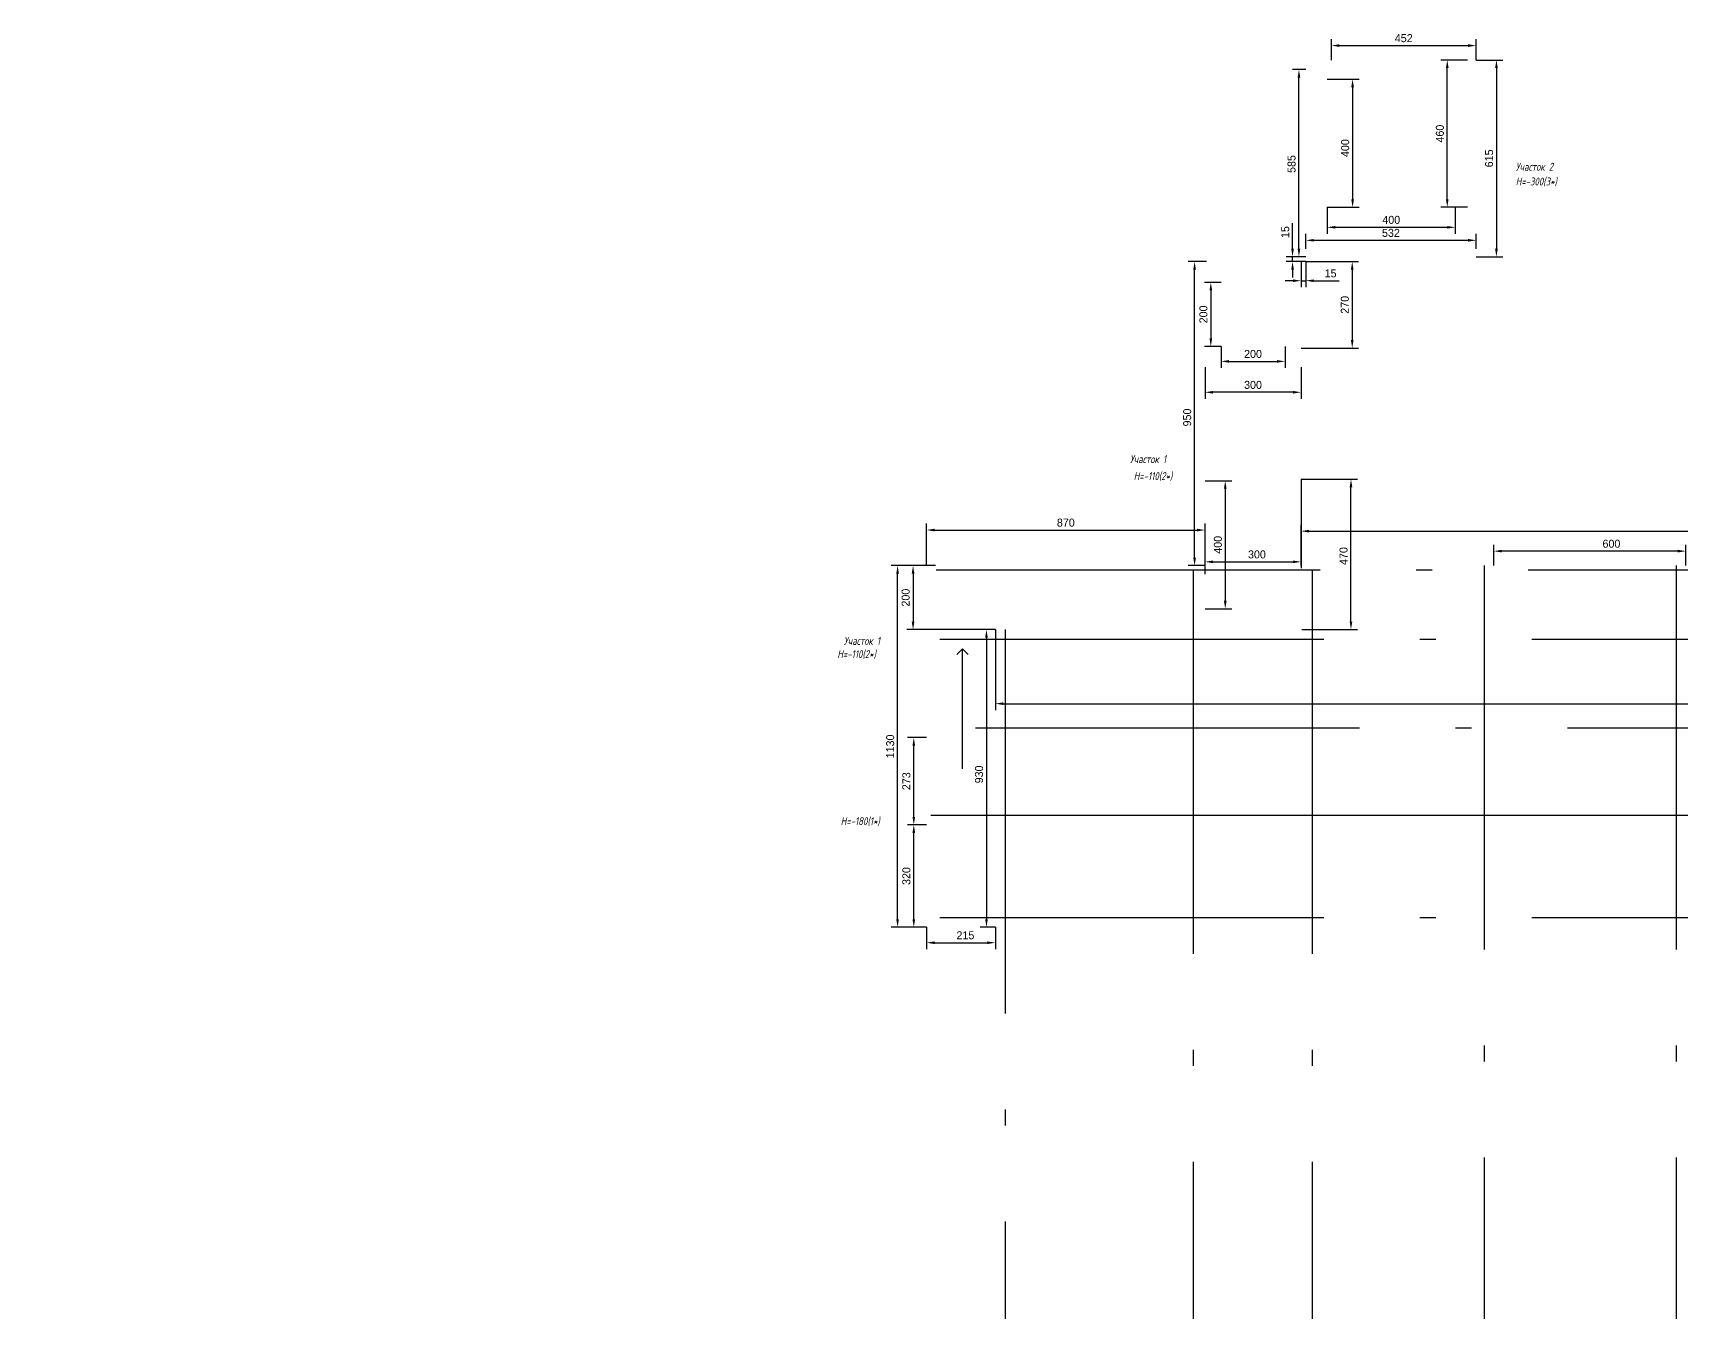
# Model space of a CAD drawing. Header units: millimetres. Extents: x -461 to 69976, y -11990 to 13601.
# Drawn here: x 4894 to 10044, y 6388 to 10385 of the extents above; entities that cross this region are included whole.
import ezdxf
from ezdxf.enums import TextEntityAlignment as Align

# ---------------------------------------------------------------- set-up
doc = ezdxf.new("R2010")
doc.units = ezdxf.units.MM
doc.header["$PDMODE"] = 34
doc.header["$PDSIZE"] = 25
doc.linetypes.add('ACAD_ISO10W100', pattern=[18.5, 12, -3, 0.5, -3])
doc.layers.add('08 Размеры', color=7, linetype='Continuous')
doc.layers.add('100 noprint', color=1, linetype='Continuous', plot=False)
doc.styles.get("Standard").update_dxf_attribs({"font": 'Ubuntu-R.ttf'})
doc.styles.add('ГОСТ-ISOCPEUR', font='isocpeui.ttf', dxfattribs={"width": 0.8})
doc.dimstyles.new('ISO-25', dxfattribs={"dimtxt": 2.5, "dimasz": 2.5, "dimexe": 1.25, "dimexo": 0.625, "dimtad": 1, "dimtxsty": 'Standard', "dimcen": 2.5, "dimadec": 0, "dimazin": 0, "dimtfac": 1, "dimtmove": 0, "dimatfit": 3, "dimfxl": 1, "dimarcsym": 0})

# ---------------------------------------------------------------- blocks, each defined once
blk = doc.blocks.new('*D2299')
at = {"layer": '08 Размеры', "color": 0, "lineweight": -2}
for p, q in [((7713.7, 8720.1), (7575.5, 8720.1)), ((7595.5, 7615.1), (7595.5, 8695.1)), ((7686.2, 7590.1), (7575.5, 7590.1))]:
    blk.add_line(p, q, dxfattribs=at)
at = {"layer": '08 Размеры', "color": 0}
for points in [[(7599.7, 8695.1), (7591.4, 8695.1), (7595.5, 8720.1)], [(7591.4, 7615.1), (7599.7, 7615.1), (7595.5, 7590.1)]]:
    blk.add_solid(points, dxfattribs=at)
at = {"layer": 'Defpoints', "color": 0}
for p in [(7595.5, 8720.1), (7713.7, 8720.1), (7686.2, 7590.1)]:
    blk.add_point(p, dxfattribs=at)
at = {"layer": '08 Размеры', "color": 0, "insert": (7572.5, 8155.1), "char_height": 25, "attachment_point": 5, "rotation": 90}
blk.add_mtext('1130', dxfattribs=at)
blk = doc.blocks.new('*D2300')
at = {"layer": '08 Размеры', "color": 0, "lineweight": -2}
for p, q in [((7686.2, 8720.1), (7686.2, 8851.3)), ((7711.2, 8831.3), (8531.2, 8831.3)), ((8556.2, 8720.1), (8556.2, 8851.3))]:
    blk.add_line(p, q, dxfattribs=at)
at = {"layer": '08 Размеры', "color": 0}
for points in [[(7711.2, 8835.5), (7711.2, 8827.1), (7686.2, 8831.3)], [(8531.2, 8827.1), (8531.2, 8835.5), (8556.2, 8831.3)]]:
    blk.add_solid(points, dxfattribs=at)
at = {"layer": 'Defpoints', "color": 0}
for p in [(8556.2, 8831.3), (7686.2, 8720.1), (8556.2, 8720.1)]:
    blk.add_point(p, dxfattribs=at)
at = {"layer": '08 Размеры', "color": 0, "insert": (8121.2, 8854.4), "char_height": 25, "attachment_point": 5}
blk.add_mtext('870', dxfattribs=at)
blk = doc.blocks.new('*D2301')
at = {"layer": '08 Размеры', "color": 0, "lineweight": -2}
for p, q in [((7901.2, 8520.1), (7853.2, 8520.1)), ((7873.2, 8495.1), (7873.2, 7615.1)), ((7901.2, 7590.1), (7853.2, 7590.1))]:
    blk.add_line(p, q, dxfattribs=at)
at = {"layer": '08 Размеры', "color": 0}
for points in [[(7877.4, 8495.1), (7869.1, 8495.1), (7873.2, 8520.1)], [(7869.1, 7615.1), (7877.4, 7615.1), (7873.2, 7590.1)]]:
    blk.add_solid(points, dxfattribs=at)
at = {"layer": 'Defpoints', "color": 0}
for p in [(7901.2, 8520.1), (7873.2, 7590.1), (7901.2, 7590.1)]:
    blk.add_point(p, dxfattribs=at)
at = {"layer": '08 Размеры', "color": 0, "insert": (7850.2, 8067.7), "char_height": 25, "attachment_point": 5, "rotation": 90}
blk.add_mtext('930', dxfattribs=at)
blk = doc.blocks.new('*D2302')
at = {"layer": '08 Размеры', "color": 0, "lineweight": -2}
for p, q in [((7901.2, 8520.1), (7901.2, 8268.7)), ((13028.7, 8520.1), (13028.7, 8268.7)), ((7926.2, 8288.7), (13003.7, 8288.7))]:
    blk.add_line(p, q, dxfattribs=at)
at = {"layer": '08 Размеры', "color": 0}
for points in [[(7926.2, 8292.9), (7926.2, 8284.5), (7901.2, 8288.7)], [(13003.7, 8284.5), (13003.7, 8292.9), (13028.7, 8288.7)]]:
    blk.add_solid(points, dxfattribs=at)
at = {"layer": 'Defpoints', "color": 0}
for p in [(7901.2, 8520.1), (13028.7, 8520.1), (13028.7, 8288.7)]:
    blk.add_point(p, dxfattribs=at)
at = {"layer": '08 Размеры', "color": 0, "insert": (10531.9, 8311.8), "char_height": 25, "attachment_point": 5}
blk.add_mtext('5128', dxfattribs=at)
blk = doc.blocks.new('*D2303')
at = {"layer": '08 Размеры', "color": 0, "lineweight": -2}
for p, q in [((8561.2, 9670.1), (8503.7, 9670.1)), ((8523.7, 8745.1), (8523.7, 9645.1)), ((8556.2, 8720.1), (8503.7, 8720.1))]:
    blk.add_line(p, q, dxfattribs=at)
at = {"layer": '08 Размеры', "color": 0}
for points in [[(8527.8, 9645.1), (8519.5, 9645.1), (8523.7, 9670.1)], [(8519.5, 8745.1), (8527.8, 8745.1), (8523.7, 8720.1)]]:
    blk.add_solid(points, dxfattribs=at)
at = {"layer": 'Defpoints', "color": 0}
for p in [(8523.7, 9670.1), (8561.2, 9670.1), (8556.2, 8720.1)]:
    blk.add_point(p, dxfattribs=at)
at = {"layer": '08 Размеры', "color": 0, "insert": (8500.6, 9183), "char_height": 25, "attachment_point": 5, "rotation": 90}
blk.add_mtext('950', dxfattribs=at)
blk = doc.blocks.new('*D2304')
at = {"layer": '08 Размеры', "color": 0, "lineweight": -2}
for p, q in [((8856.2, 8720.1), (8856.2, 8847.8)), ((8881.2, 8827.8), (13003.7, 8827.8)), ((13028.7, 8720.1), (13028.7, 8847.8))]:
    blk.add_line(p, q, dxfattribs=at)
at = {"layer": '08 Размеры', "color": 0}
for points in [[(8881.2, 8832), (8881.2, 8823.7), (8856.2, 8827.8)], [(13003.7, 8823.7), (13003.7, 8832), (13028.7, 8827.8)]]:
    blk.add_solid(points, dxfattribs=at)
at = {"layer": 'Defpoints', "color": 0}
for p in [(13028.7, 8827.8), (8856.2, 8720.1), (13028.7, 8720.1)]:
    blk.add_point(p, dxfattribs=at)
at = {"layer": '08 Размеры', "color": 0, "insert": (10942.5, 8850.9), "char_height": 25, "attachment_point": 5}
blk.add_mtext('4173', dxfattribs=at)
blk = doc.blocks.new('*D2308')
at = {"layer": '08 Размеры', "color": 0, "lineweight": -2}
for p, q in [((7686.2, 7590.1), (7686.2, 7521.7)), ((7901.2, 7590.1), (7901.2, 7521.7)), ((7711.2, 7541.7), (7876.2, 7541.7))]:
    blk.add_line(p, q, dxfattribs=at)
at = {"layer": '08 Размеры', "color": 0}
for points in [[(7711.2, 7545.9), (7711.2, 7537.6), (7686.2, 7541.7)], [(7876.2, 7537.6), (7876.2, 7545.9), (7901.2, 7541.7)]]:
    blk.add_solid(points, dxfattribs=at)
at = {"layer": 'Defpoints', "color": 0}
for p in [(7686.2, 7590.1), (7901.2, 7590.1), (7901.2, 7541.7)]:
    blk.add_point(p, dxfattribs=at)
at = {"layer": '08 Размеры', "color": 0, "insert": (7807.5, 7564.8), "char_height": 25, "attachment_point": 5}
blk.add_mtext('215', dxfattribs=at)
blk = doc.blocks.new('*D2309')
at = {"layer": '08 Размеры', "color": 0, "lineweight": -2}
for p, q in [((7686.2, 7910.1), (7626.2, 7910.1)), ((7646.2, 7615.1), (7646.2, 7885.1)), ((7686.2, 7590.1), (7626.2, 7590.1))]:
    blk.add_line(p, q, dxfattribs=at)
at = {"layer": '08 Размеры', "color": 0}
for points in [[(7650.3, 7885.1), (7642, 7885.1), (7646.2, 7910.1)], [(7642, 7615.1), (7650.3, 7615.1), (7646.2, 7590.1)]]:
    blk.add_solid(points, dxfattribs=at)
at = {"layer": 'Defpoints', "color": 0}
for p in [(7646.2, 7910.1), (7686.2, 7910.1), (7686.2, 7590.1)]:
    blk.add_point(p, dxfattribs=at)
at = {"layer": '08 Размеры', "color": 0, "insert": (7623.1, 7750.1), "char_height": 25, "attachment_point": 5, "rotation": 90}
blk.add_mtext('320', dxfattribs=at)
blk = doc.blocks.new('*D2312')
at = {"layer": '08 Размеры', "color": 0, "lineweight": -2}
for p, q in [((8856.2, 8990.1), (8856.2, 8711.9)), ((8556.2, 8693.1), (8556.2, 8751.9)), ((8581.2, 8731.9), (8831.2, 8731.9))]:
    blk.add_line(p, q, dxfattribs=at)
at = {"layer": '08 Размеры', "color": 0}
for points in [[(8581.2, 8736.1), (8581.2, 8727.8), (8556.2, 8731.9)], [(8831.2, 8727.8), (8831.2, 8736.1), (8856.2, 8731.9)]]:
    blk.add_solid(points, dxfattribs=at)
at = {"layer": 'Defpoints', "color": 0}
for p in [(8856.2, 8990.1), (8856.2, 8731.9), (8556.2, 8693.1)]:
    blk.add_point(p, dxfattribs=at)
at = {"layer": '08 Размеры', "color": 0, "insert": (8718.5, 8755), "char_height": 25, "attachment_point": 5}
blk.add_mtext('300', dxfattribs=at)
blk = doc.blocks.new('*D2320')
at = {"layer": '08 Размеры', "color": 0, "lineweight": -2}
for p, q in [((8871.2, 9670.1), (9036.2, 9670.1)), ((9016.2, 9645.1), (9016.2, 9425.1)), ((8856.2, 9400.1), (9036.2, 9400.1))]:
    blk.add_line(p, q, dxfattribs=at)
at = {"layer": '08 Размеры', "color": 0}
for points in [[(9020.4, 9645.1), (9012.1, 9645.1), (9016.2, 9670.1)], [(9012.1, 9425.1), (9020.4, 9425.1), (9016.2, 9400.1)]]:
    blk.add_solid(points, dxfattribs=at)
at = {"layer": 'Defpoints', "color": 0}
for p in [(8871.2, 9670.1), (8856.2, 9400.1), (9016.2, 9400.1)]:
    blk.add_point(p, dxfattribs=at)
at = {"layer": '08 Размеры', "color": 0, "insert": (8993.2, 9535.1), "char_height": 25, "attachment_point": 5, "rotation": 90}
blk.add_mtext('270', dxfattribs=at)
blk = doc.blocks.new('*D2321')
at = {"layer": '08 Размеры', "color": 0, "lineweight": -2}
for p, q in [((8856.2, 8990.1), (9032.3, 8990.1)), ((9012.3, 8545.1), (9012.3, 8965.1)), ((8858.7, 8520.1), (9032.3, 8520.1))]:
    blk.add_line(p, q, dxfattribs=at)
at = {"layer": '08 Размеры', "color": 0}
for points in [[(9016.5, 8965.1), (9008.2, 8965.1), (9012.3, 8990.1)], [(9008.2, 8545.1), (9016.5, 8545.1), (9012.3, 8520.1)]]:
    blk.add_solid(points, dxfattribs=at)
at = {"layer": 'Defpoints', "color": 0}
for p in [(8856.2, 8990.1), (9012.3, 8990.1), (8858.7, 8520.1)]:
    blk.add_point(p, dxfattribs=at)
at = {"layer": '08 Размеры', "color": 0, "insert": (8989.3, 8750.1), "char_height": 25, "attachment_point": 5, "rotation": 90}
blk.add_mtext('470', dxfattribs=at)
blk = doc.blocks.new('*D2322')
at = {"layer": '08 Размеры', "color": 0, "lineweight": -2}
for p, q in [((8951.2, 10300.1), (8951.2, 10365.1)), ((9403.2, 10300.1), (9403.2, 10365.1)), ((8976.2, 10345.1), (9378.2, 10345.1))]:
    blk.add_line(p, q, dxfattribs=at)
at = {"layer": '08 Размеры', "color": 0}
for points in [[(8976.2, 10349.3), (8976.2, 10341), (8951.2, 10345.1)], [(9378.2, 10341), (9378.2, 10349.3), (9403.2, 10345.1)]]:
    blk.add_solid(points, dxfattribs=at)
at = {"layer": 'Defpoints', "color": 0}
for p in [(9403.2, 10345.1), (8951.2, 10300.1), (9403.2, 10300.1)]:
    blk.add_point(p, dxfattribs=at)
at = {"layer": '08 Размеры', "color": 0, "insert": (9177.2, 10368.2), "char_height": 25, "attachment_point": 5}
blk.add_mtext('452', dxfattribs=at)
blk = doc.blocks.new('*D2323')
at = {"layer": '08 Размеры', "color": 0, "lineweight": -2}
for p, q in [((8871.2, 9709.6), (8871.2, 9756.7)), ((8896.2, 9736.7), (9378.2, 9736.7)), ((9403.2, 9709.6), (9403.2, 9756.7))]:
    blk.add_line(p, q, dxfattribs=at)
at = {"layer": '08 Размеры', "color": 0}
for points in [[(8896.2, 9740.9), (8896.2, 9732.5), (8871.2, 9736.7)], [(9378.2, 9732.5), (9378.2, 9740.9), (9403.2, 9736.7)]]:
    blk.add_solid(points, dxfattribs=at)
at = {"layer": 'Defpoints', "color": 0}
for p in [(9403.2, 9736.7), (8871.2, 9709.6), (9403.2, 9709.6)]:
    blk.add_point(p, dxfattribs=at)
at = {"layer": '08 Размеры', "color": 0, "insert": (9137.2, 9759.7), "char_height": 25, "attachment_point": 5}
blk.add_mtext('532', dxfattribs=at)
blk = doc.blocks.new('*D2324')
at = {"layer": '08 Размеры', "color": 0, "lineweight": -2}
for p, q in [((8871.2, 10270.1), (8829.7, 10270.1)), ((8849.7, 9710.1), (8849.7, 10245.1)), ((8871.2, 9685.1), (8829.7, 9685.1))]:
    blk.add_line(p, q, dxfattribs=at)
at = {"layer": '08 Размеры', "color": 0}
for points in [[(8853.9, 10245.1), (8845.6, 10245.1), (8849.7, 10270.1)], [(8845.6, 9710.1), (8853.9, 9710.1), (8849.7, 9685.1)]]:
    blk.add_solid(points, dxfattribs=at)
at = {"layer": 'Defpoints', "color": 0}
for p in [(8849.7, 10270.1), (8871.2, 10270.1), (8871.2, 9685.1)]:
    blk.add_point(p, dxfattribs=at)
at = {"layer": '08 Размеры', "color": 0, "insert": (8826.7, 9975.1), "char_height": 25, "attachment_point": 5, "rotation": 90}
blk.add_mtext('585', dxfattribs=at)
blk = doc.blocks.new('*D2336')
at = {"layer": '08 Размеры', "color": 0, "lineweight": -2}
for p, q in [((9376.2, 10300.1), (9293.2, 10300.1)), ((9313.2, 9865.1), (9313.2, 10275.1)), ((9376.2, 9840.1), (9293.2, 9840.1))]:
    blk.add_line(p, q, dxfattribs=at)
at = {"layer": '08 Размеры', "color": 0}
for points in [[(9317.4, 10275.1), (9309, 10275.1), (9313.2, 10300.1)], [(9309, 9865.1), (9317.4, 9865.1), (9313.2, 9840.1)]]:
    blk.add_solid(points, dxfattribs=at)
at = {"layer": 'Defpoints', "color": 0}
for p in [(9313.2, 10300.1), (9376.2, 10300.1), (9376.2, 9840.1)]:
    blk.add_point(p, dxfattribs=at)
at = {"layer": '08 Размеры', "color": 0, "insert": (9290.2, 10070.1), "char_height": 25, "attachment_point": 5, "rotation": 90}
blk.add_mtext('460', dxfattribs=at)
blk = doc.blocks.new('*D2338')
at = {"layer": '08 Размеры', "color": 0, "lineweight": -2}
for p, q in [((9403.2, 10300.1), (9486.8, 10300.1)), ((9466.8, 10275.1), (9466.8, 9710.1)), ((9403.2, 9685.1), (9486.8, 9685.1))]:
    blk.add_line(p, q, dxfattribs=at)
at = {"layer": '08 Размеры', "color": 0}
for points in [[(9471, 10275.1), (9462.7, 10275.1), (9466.8, 10300.1)], [(9462.7, 9710.1), (9471, 9710.1), (9466.8, 9685.1)]]:
    blk.add_solid(points, dxfattribs=at)
at = {"layer": 'Defpoints', "color": 0}
for p in [(9403.2, 10300.1), (9403.2, 9685.1), (9466.8, 9685.1)]:
    blk.add_point(p, dxfattribs=at)
at = {"layer": '08 Размеры', "color": 0, "insert": (9444, 9992.6), "char_height": 25, "attachment_point": 5, "rotation": 90}
blk.add_mtext('615', dxfattribs=at)
blk = doc.blocks.new('*D2677')
at = {"layer": '08 Размеры', "color": 0, "lineweight": -2}
for p, q in [((8938.2, 10240.1), (9037.4, 10240.1)), ((9017.4, 10215.1), (9017.4, 9865.1)), ((8938.2, 9840.1), (9037.4, 9840.1))]:
    blk.add_line(p, q, dxfattribs=at)
at = {"layer": '08 Размеры', "color": 0}
for points in [[(9021.6, 10215.1), (9013.2, 10215.1), (9017.4, 10240.1)], [(9013.2, 9865.1), (9021.6, 9865.1), (9017.4, 9840.1)]]:
    blk.add_solid(points, dxfattribs=at)
at = {"layer": 'Defpoints', "color": 0}
for p in [(8938.2, 10240.1), (8938.2, 9840.1), (9017.4, 9840.1)]:
    blk.add_point(p, dxfattribs=at)
at = {"layer": '08 Размеры', "color": 0, "insert": (8994.3, 10024.8), "char_height": 25, "attachment_point": 5, "rotation": 90}
blk.add_mtext('400', dxfattribs=at)
blk = doc.blocks.new('*D2678')
at = {"layer": '08 Размеры', "color": 0, "lineweight": -2}
for p, q in [((8938.2, 9840.1), (8938.2, 9757.3)), ((9338.2, 9840.1), (9338.2, 9757.3)), ((8963.2, 9777.3), (9313.2, 9777.3))]:
    blk.add_line(p, q, dxfattribs=at)
at = {"layer": '08 Размеры', "color": 0}
for points in [[(8963.2, 9781.5), (8963.2, 9773.2), (8938.2, 9777.3)], [(9313.2, 9773.2), (9313.2, 9781.5), (9338.2, 9777.3)]]:
    blk.add_solid(points, dxfattribs=at)
at = {"layer": 'Defpoints', "color": 0}
for p in [(8938.2, 9840.1), (9338.2, 9840.1), (9338.2, 9777.3)]:
    blk.add_point(p, dxfattribs=at)
at = {"layer": '08 Размеры', "color": 0, "insert": (9138.2, 9800.4), "char_height": 25, "attachment_point": 5}
blk.add_mtext('400', dxfattribs=at)
blk = doc.blocks.new('*D3213')
at = {"layer": '08 Размеры', "color": 0, "lineweight": -2}
for p, q in [((8856.2, 9670.1), (8856.2, 9590.4)), ((8871.2, 9670.1), (8871.2, 9590.4)), ((8831.2, 9610.4), (8806.2, 9610.4)), ((8856.2, 9610.4), (8871.2, 9610.4)), ((8896.2, 9610.4), (8975.9, 9610.4))]:
    blk.add_line(p, q, dxfattribs=at)
at = {"layer": '08 Размеры', "color": 0}
for points in [[(8831.2, 9606.3), (8831.2, 9614.6), (8856.2, 9610.4)], [(8896.2, 9614.6), (8896.2, 9606.3), (8871.2, 9610.4)]]:
    blk.add_solid(points, dxfattribs=at)
at = {"layer": 'Defpoints', "color": 0}
for p in [(8856.2, 9670.1), (8871.2, 9670.1), (8871.2, 9610.4)]:
    blk.add_point(p, dxfattribs=at)
at = {"layer": '08 Размеры', "color": 0, "insert": (8948.6, 9633.2), "char_height": 25, "attachment_point": 5}
blk.add_mtext('15', dxfattribs=at)
blk = doc.blocks.new('*D3214')
at = {"layer": '08 Размеры', "color": 0, "lineweight": -2}
for p, q in [((8829.7, 9710.1), (8829.7, 9789.8)), ((8871.2, 9685.1), (8809.7, 9685.1)), ((8829.7, 9670.1), (8829.7, 9685.1)), ((8871.2, 9670.1), (8809.7, 9670.1)), ((8829.7, 9645.1), (8829.7, 9620.1))]:
    blk.add_line(p, q, dxfattribs=at)
at = {"layer": '08 Размеры', "color": 0}
for points in [[(8825.6, 9710.1), (8833.9, 9710.1), (8829.7, 9685.1)], [(8833.9, 9645.1), (8825.6, 9645.1), (8829.7, 9670.1)]]:
    blk.add_solid(points, dxfattribs=at)
at = {"layer": 'Defpoints', "color": 0}
for p in [(8829.7, 9685.1), (8871.2, 9685.1), (8871.2, 9670.1)]:
    blk.add_point(p, dxfattribs=at)
at = {"layer": '08 Размеры', "color": 0, "insert": (8807, 9762.5), "char_height": 25, "attachment_point": 5, "rotation": 90}
blk.add_mtext('15', dxfattribs=at)
blk = doc.blocks.new('*D3215')
at = {"layer": '08 Размеры', "color": 0, "lineweight": -2}
for p, q in [((7686.2, 8182.6), (7626.2, 8182.6)), ((7646.2, 7935.1), (7646.2, 8157.6)), ((7686.2, 7910.1), (7626.2, 7910.1))]:
    blk.add_line(p, q, dxfattribs=at)
at = {"layer": '08 Размеры', "color": 0}
for points in [[(7650.3, 8157.6), (7642, 8157.6), (7646.2, 8182.6)], [(7642, 7935.1), (7650.3, 7935.1), (7646.2, 7910.1)]]:
    blk.add_solid(points, dxfattribs=at)
at = {"layer": 'Defpoints', "color": 0}
for p in [(7646.2, 8182.6), (7686.2, 8182.6), (7686.2, 7910.1)]:
    blk.add_point(p, dxfattribs=at)
at = {"layer": '08 Размеры', "color": 0, "insert": (7623.1, 8046.4), "char_height": 25, "attachment_point": 5, "rotation": 90}
blk.add_mtext('273', dxfattribs=at)
blk = doc.blocks.new('*D3217')
at = {"layer": '08 Размеры', "color": 0, "lineweight": -2}
for p, q in [((7686.2, 8720.1), (7623.9, 8720.1)), ((7643.9, 8695.1), (7643.9, 8545.1)), ((7901.2, 8520.1), (7623.9, 8520.1))]:
    blk.add_line(p, q, dxfattribs=at)
at = {"layer": '08 Размеры', "color": 0}
for points in [[(7648.1, 8695.1), (7639.7, 8695.1), (7643.9, 8720.1)], [(7639.7, 8545.1), (7648.1, 8545.1), (7643.9, 8520.1)]]:
    blk.add_solid(points, dxfattribs=at)
at = {"layer": 'Defpoints', "color": 0}
for p in [(7686.2, 8720.1), (7643.9, 8520.1), (7901.2, 8520.1)]:
    blk.add_point(p, dxfattribs=at)
at = {"layer": '08 Размеры', "color": 0, "insert": (7620.8, 8620.1), "char_height": 25, "attachment_point": 5, "rotation": 90}
blk.add_mtext('200', dxfattribs=at)
blk = doc.blocks.new('*D3218')
at = {"layer": '08 Размеры', "color": 0, "lineweight": -2}
for p, q in [((8556.2, 9340.1), (8556.2, 9241.7)), ((8856.2, 9340.1), (8856.2, 9241.7)), ((8831.2, 9261.7), (8581.2, 9261.7))]:
    blk.add_line(p, q, dxfattribs=at)
at = {"layer": '08 Размеры', "color": 0}
for points in [[(8581.2, 9265.9), (8581.2, 9257.6), (8556.2, 9261.7)], [(8831.2, 9257.6), (8831.2, 9265.9), (8856.2, 9261.7)]]:
    blk.add_solid(points, dxfattribs=at)
at = {"layer": 'Defpoints', "color": 0}
for p in [(8556.2, 9340.1), (8856.2, 9340.1), (8556.2, 9261.7)]:
    blk.add_point(p, dxfattribs=at)
at = {"layer": '08 Размеры', "color": 0, "insert": (8706.2, 9284.8), "char_height": 25, "attachment_point": 5}
blk.add_mtext('300', dxfattribs=at)
blk = doc.blocks.new('*D3224')
at = {"layer": '08 Размеры', "color": 0, "lineweight": -2}
for p, q in [((9458.7, 8720.1), (9458.7, 8785.4)), ((10033.7, 8765.4), (9483.7, 8765.4)), ((10058.7, 8720.1), (10058.7, 8785.4))]:
    blk.add_line(p, q, dxfattribs=at)
at = {"layer": '08 Размеры', "color": 0}
for points in [[(9483.7, 8769.6), (9483.7, 8761.2), (9458.7, 8765.4)], [(10033.7, 8761.2), (10033.7, 8769.6), (10058.7, 8765.4)]]:
    blk.add_solid(points, dxfattribs=at)
at = {"layer": 'Defpoints', "color": 0}
for p in [(9458.7, 8765.4), (9458.7, 8720.1), (10058.7, 8720.1)]:
    blk.add_point(p, dxfattribs=at)
at = {"layer": '08 Размеры', "color": 0, "insert": (9826.2, 8788.4), "char_height": 25, "attachment_point": 5}
blk.add_mtext('600', dxfattribs=at)
blk = doc.blocks.new('*D3596')
at = {"layer": '08 Размеры', "color": 0, "lineweight": -2}
for p, q in [((8556.2, 8985.1), (8639.5, 8985.1)), ((8619.5, 8960.1), (8619.5, 8610.1)), ((8556.2, 8585.1), (8639.5, 8585.1))]:
    blk.add_line(p, q, dxfattribs=at)
at = {"layer": '08 Размеры', "color": 0}
for points in [[(8623.7, 8960.1), (8615.3, 8960.1), (8619.5, 8985.1)], [(8615.3, 8610.1), (8623.7, 8610.1), (8619.5, 8585.1)]]:
    blk.add_solid(points, dxfattribs=at)
at = {"layer": 'Defpoints', "color": 0}
for p in [(8556.2, 8985.1), (8556.2, 8585.1), (8619.5, 8585.1)]:
    blk.add_point(p, dxfattribs=at)
at = {"layer": '08 Размеры', "color": 0, "insert": (8596.5, 8785.1), "char_height": 25, "attachment_point": 5, "rotation": 90}
blk.add_mtext('400', dxfattribs=at)
blk = doc.blocks.new('*D3597')
at = {"layer": '08 Размеры', "color": 0, "lineweight": -2}
for p, q in [((8606.2, 9405.1), (8606.2, 9338.3)), ((8806.2, 9405.1), (8806.2, 9338.3)), ((8631.2, 9358.3), (8781.2, 9358.3))]:
    blk.add_line(p, q, dxfattribs=at)
at = {"layer": '08 Размеры', "color": 0}
for points in [[(8631.2, 9362.5), (8631.2, 9354.2), (8606.2, 9358.3)], [(8781.2, 9354.2), (8781.2, 9362.5), (8806.2, 9358.3)]]:
    blk.add_solid(points, dxfattribs=at)
at = {"layer": 'Defpoints', "color": 0}
for p in [(8606.2, 9405.1), (8806.2, 9405.1), (8806.2, 9358.3)]:
    blk.add_point(p, dxfattribs=at)
at = {"layer": '08 Размеры', "color": 0, "insert": (8706.2, 9381.4), "char_height": 25, "attachment_point": 5}
blk.add_mtext('200', dxfattribs=at)
blk = doc.blocks.new('*D3598')
at = {"layer": '08 Размеры', "color": 0, "lineweight": -2}
for p, q in [((8606.2, 9605.1), (8554.3, 9605.1)), ((8574.3, 9580.1), (8574.3, 9430.1)), ((8606.2, 9405.1), (8554.3, 9405.1))]:
    blk.add_line(p, q, dxfattribs=at)
at = {"layer": '08 Размеры', "color": 0}
for points in [[(8578.5, 9580.1), (8570.2, 9580.1), (8574.3, 9605.1)], [(8570.2, 9430.1), (8578.5, 9430.1), (8574.3, 9405.1)]]:
    blk.add_solid(points, dxfattribs=at)
at = {"layer": 'Defpoints', "color": 0}
for p in [(8606.2, 9605.1), (8574.3, 9405.1), (8606.2, 9405.1)]:
    blk.add_point(p, dxfattribs=at)
at = {"layer": '08 Размеры', "color": 0, "insert": (8551.3, 9505.1), "char_height": 25, "attachment_point": 5, "rotation": 90}
blk.add_mtext('200', dxfattribs=at)

msp = doc.modelspace()

# ---------------------------------------------------------------- linework, layer by layer
at = {"layer": '08 Размеры'}
for p, q in [((7798.2, 8460.1), (7780.6, 8442.4)), ((7798.2, 8085.1), (7798.2, 8460.1)), ((7798.2, 8460.1), (7815.9, 8442.4))]:
    msp.add_line(p, q, dxfattribs=at)
at = {"layer": '100 noprint', "color": 1, "linetype": 'ACAD_ISO10W100', "lineweight": -2, "ltscale": 100}
for points in [[(10028.7, 8720.1), (10028.7, -4759.4, -1), (3511.5, -4759.4)], [(9428.7, 8720.1), (9428.7, -4759.4, -1), (4111.5, -4759.4)], [(8891.2, 8706.6), (8891.2, -4759.4, -1), (4649, -4759.4)], [(8518.7, 8706.6), (8518.7, -4759.4, -1), (5021.5, -4759.4)], [(7931.2, 8520.1), (7931.2, -4759.4, -1), (5609, -4759.4)]]:
    msp.add_lwpolyline(points, format="xyb", dxfattribs=at)
at = {"layer": '100 noprint', "color": 1, "linetype": 'ACAD_ISO10W100', "lineweight": -2, "ltscale": 100, "flags": 128}
for points in [[(7716.2, 8706.6), (18975.4, 8706.6), (18975.4, 3883.3)], [(7727.2, 8490.1), (19191.9, 8490.1), (19191.9, 3910.3)], [(19469.5, 3843.5), (19469.5, 8212.6), (7713.7, 8212.6)], [(7727.2, 7620.1), (20061.9, 7620.1), (20061.9, 3840.3)]]:
    msp.add_lwpolyline(points, dxfattribs=at)
at = {"layer": '100 noprint', "color": 1, "lineweight": -2}
msp.add_lwpolyline([(7699.7, 7940.1), (19741.9, 7940.1), (19741.9, 3813.3)], dxfattribs=at)

# ---------------------------------------------------------------- texts
at = {"layer": '08 Размеры', "style": 'ГОСТ-ISOCPEUR', "width": 0.8}
for s, p in [('Участок 2', (9585.7, 9966.5)), ('H=-300(3*)', (9591.5, 9920.5)), ('Участок 1', (8378.1, 9053.1)), ('H=-110(2*)', (8393.7, 8999.8)), ('H=-110(2*)', (7467.6, 8443.5)), ('Участок 1', (7484.3, 8485)), ('H=-180(1*)', (7478.9, 7921.5))]:
    msp.add_text(s, height=25, dxfattribs=at).set_placement(p, align=Align.MIDDLE)

# ---------------------------------------------------------------- dimensions: what is measured, and where the dimension line sits
at = {"layer": '08 Размеры', "color": 5}
for base, p1, p2, picture, middle in [((9403.2, 10345.1), (8951.2, 10300.1), (9403.2, 10300.1), '*D2322', (9177.2, 10368.2)), ((8556.2, 8831.3), (7686.2, 8720.1), (8556.2, 8720.1), '*D2300', (8121.2, 8854.4))]:
    dim = msp.add_linear_dim(base=base, p1=p1, p2=p2, dimstyle='ISO-25', override={"dimtxt": 25, "dimasz": 25, "dimexe": 20, "dimexo": 0, "dimgap": 10, "dimdec": 0, "dimlfac": 1}, dxfattribs=at)
    dim.commit()
    dim.dimension.update_dxf_attribs({"geometry": picture, "text_midpoint": middle})
for base, p1, p2, picture, middle in [((8849.7, 10270.1), (8871.2, 9685.1), (8871.2, 10270.1), '*D2324', (8849.7, 9975.1)), ((8523.7, 9670.1), (8556.2, 8720.1), (8561.2, 9670.1), '*D2303', (8523.7, 9183)), ((7873.2, 7590.1), (7901.2, 8520.1), (7901.2, 7590.1), '*D2301', (7873.2, 8067.7))]:
    dim = msp.add_linear_dim(base=base, p1=p1, p2=p2, angle=90, dimstyle='ISO-25', override={"dimtxt": 25, "dimasz": 25, "dimexe": 20, "dimexo": 0, "dimgap": 10, "dimdec": 0, "dimlfac": 1}, dxfattribs=at)
    dim.commit()
    dim.dimension.update_dxf_attribs({"geometry": picture, "text_midpoint": middle, "dimtype": 160})
at = {"layer": '08 Размеры'}
for base, p1, p2, picture, middle in [((9313.2, 10300.1), (9376.2, 9840.1), (9376.2, 10300.1), '*D2336', (9313.2, 10070.1)), ((9016.2, 9400.1), (8871.2, 9670.1), (8856.2, 9400.1), '*D2320', (9016.2, 9535.1)), ((9012.3, 8990.1), (8858.7, 8520.1), (8856.2, 8990.1), '*D2321', (9012.3, 8750.1))]:
    dim = msp.add_linear_dim(base=base, p1=p1, p2=p2, angle=90, dimstyle='ISO-25', override={"dimtxt": 25, "dimasz": 25, "dimexe": 20, "dimexo": 0, "dimgap": 10, "dimdec": 0, "dimlfac": 1}, dxfattribs=at)
    dim.commit()
    dim.dimension.update_dxf_attribs({"geometry": picture, "text_midpoint": middle, "dimtype": 160})
at = {"layer": '08 Размеры', "color": 5}
for base, p1, p2, picture, middle in [((9466.8, 9685.1), (9403.2, 10300.1), (9403.2, 9685.1), '*D2338', (9444, 9992.6)), ((7595.5, 8720.1), (7686.2, 7590.1), (7713.7, 8720.1), '*D2299', (7572.5, 8155.1))]:
    dim = msp.add_linear_dim(base=base, p1=p1, p2=p2, angle=90, dimstyle='ISO-25', override={"dimtxt": 25, "dimasz": 25, "dimexe": 20, "dimexo": 0, "dimgap": 10, "dimdec": 0, "dimlfac": 1}, dxfattribs=at)
    dim.commit()
    dim.dimension.update_dxf_attribs({"geometry": picture, "text_midpoint": middle})
at = {"layer": '08 Размеры', "color": 2}
for base, p1, p2, picture, middle in [((9017.4, 9840.1), (8938.2, 10240.1), (8938.2, 9840.1), '*D2677', (9017.4, 10024.8)), ((8619.5, 8585.1), (8556.2, 8985.1), (8556.2, 8585.1), '*D3596', (8619.5, 8785.1))]:
    dim = msp.add_linear_dim(base=base, p1=p1, p2=p2, angle=90, dimstyle='ISO-25', override={"dimtxt": 25, "dimasz": 25, "dimexe": 20, "dimexo": 0, "dimgap": 10, "dimdec": 0, "dimlfac": 1}, dxfattribs=at)
    dim.commit()
    dim.dimension.update_dxf_attribs({"geometry": picture, "text_midpoint": middle, "dimtype": 160})
dim = msp.add_linear_dim(base=(9338.2, 9777.3), p1=(8938.2, 9840.1), p2=(9338.2, 9840.1), dimstyle='ISO-25', override={"dimtxt": 25, "dimasz": 25, "dimexe": 20, "dimexo": 0, "dimgap": 10, "dimdec": 0, "dimlfac": 1}, dxfattribs=at)
dim.commit()
dim.dimension.update_dxf_attribs({"geometry": '*D2678', "text_midpoint": (9138.2, 9800.4)})
at = {"layer": '08 Размеры'}
for base, p1, p2, picture, middle in [((8829.7, 9685.1), (8871.2, 9670.1), (8871.2, 9685.1), '*D3214', (8807, 9762.5)), ((7643.9, 8520.1), (7686.2, 8720.1), (7901.2, 8520.1), '*D3217', (7620.8, 8620.1)), ((7646.1598794, 8182.6152621), (7686.2344026, 7910.1152621), (7686.2344026, 8182.6152621), '*D3215', (7623.1007163, 8046.3652621)), ((7646.2, 7910.1), (7686.2, 7590.1), (7686.2, 7910.1), '*D2309', (7623.1, 7750.1))]:
    dim = msp.add_linear_dim(base=base, p1=p1, p2=p2, angle=90, dimstyle='ISO-25', override={"dimtxt": 25, "dimasz": 25, "dimexe": 20, "dimexo": 0, "dimgap": 10, "dimdec": 0, "dimlfac": 1}, dxfattribs=at)
    dim.commit()
    dim.dimension.update_dxf_attribs({"geometry": picture, "text_midpoint": middle})
at = {"layer": '08 Размеры', "color": 5}
for base, p1, p2, picture, middle in [((9403.2, 9736.7), (8871.2, 9709.6), (9403.2, 9709.6), '*D2323', (9137.2, 9736.7)), ((13028.7344026, 8827.8325897), (8856.2344026, 8720.1152621), (13028.7344026, 8720.1152621), '*D2304', (10942.4844026, 8827.8325897)), ((13028.7344026, 8288.6968762), (7901.2344026, 8520.1152621), (13028.7344026, 8520.1152621), '*D2302', (10531.8828698, 8288.6968762))]:
    dim = msp.add_linear_dim(base=base, p1=p1, p2=p2, dimstyle='ISO-25', override={"dimtxt": 25, "dimasz": 25, "dimexe": 20, "dimexo": 0, "dimgap": 10, "dimdec": 0, "dimlfac": 1}, dxfattribs=at)
    dim.commit()
    dim.dimension.update_dxf_attribs({"geometry": picture, "text_midpoint": middle, "dimtype": 160})
at = {"layer": '08 Размеры'}
for base, p1, p2, picture, middle in [((8871.2, 9610.4), (8856.2, 9670.1), (8871.2, 9670.1), '*D3213', (8948.6, 9633.2)), ((8556.2, 9261.7), (8856.2, 9340.1), (8556.2, 9340.1), '*D3218', (8706.2, 9284.8))]:
    dim = msp.add_linear_dim(base=base, p1=p1, p2=p2, dimstyle='ISO-25', override={"dimtxt": 25, "dimasz": 25, "dimexe": 20, "dimexo": 0, "dimgap": 10, "dimdec": 0, "dimlfac": 1}, dxfattribs=at)
    dim.commit()
    dim.dimension.update_dxf_attribs({"geometry": picture, "text_midpoint": middle})
at = {"layer": '08 Размеры', "color": 2}
dim = msp.add_linear_dim(base=(8574.3, 9405.1), p1=(8606.2, 9605.1), p2=(8606.2, 9405.1), angle=90, dimstyle='ISO-25', override={"dimtxt": 25, "dimasz": 25, "dimexe": 20, "dimexo": 0, "dimgap": 10, "dimdec": 0, "dimlfac": 1}, dxfattribs=at)
dim.commit()
dim.dimension.update_dxf_attribs({"geometry": '*D3598', "text_midpoint": (8551.3, 9505.1)})
for base, p1, p2, picture, middle in [((8806.2, 9358.3), (8606.2, 9405.1), (8806.2, 9405.1), '*D3597', (8706.2, 9358.3)), ((8856.2, 8731.9), (8556.2, 8693.1), (8856.2, 8990.1), '*D2312', (8718.5, 8731.9))]:
    dim = msp.add_linear_dim(base=base, p1=p1, p2=p2, dimstyle='ISO-25', override={"dimtxt": 25, "dimasz": 25, "dimexe": 20, "dimexo": 0, "dimgap": 10, "dimdec": 0, "dimlfac": 1}, dxfattribs=at)
    dim.commit()
    dim.dimension.update_dxf_attribs({"geometry": picture, "text_midpoint": middle, "dimtype": 160})
at = {"layer": '08 Размеры'}
for base, p1, p2, picture, middle in [((9458.7, 8765.4), (10058.7, 8720.1), (9458.7, 8720.1), '*D3224', (9826.2, 8765.4)), ((7901.2, 7541.7), (7686.2, 7590.1), (7901.2, 7590.1), '*D2308', (7807.5, 7541.7))]:
    dim = msp.add_linear_dim(base=base, p1=p1, p2=p2, dimstyle='ISO-25', override={"dimtxt": 25, "dimasz": 25, "dimexe": 20, "dimexo": 0, "dimgap": 10, "dimdec": 0, "dimlfac": 1}, dxfattribs=at)
    dim.commit()
    dim.dimension.update_dxf_attribs({"geometry": picture, "text_midpoint": middle, "dimtype": 160})

doc.saveas('drawing.dxf')
